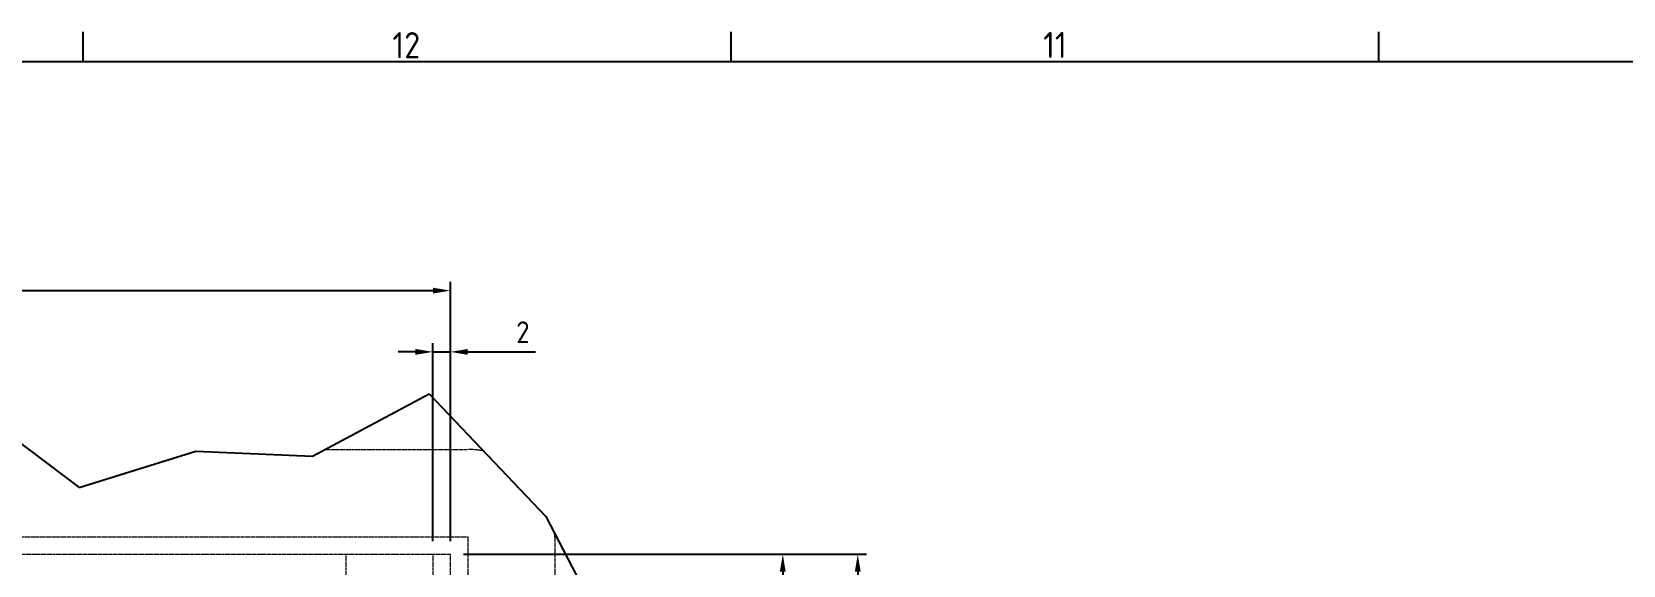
# Model space of a CAD drawing. Header units: millimetres. Extents: x 0 to 2378, y 0 to 1682.
# Drawn here: x 582.7 to 947.8, y 1526.5 to 1648.8 of the extents above; entities that cross this region are included whole.
import ezdxf

# ---------------------------------------------------------------- set-up
doc = ezdxf.new("R2010")
doc.units = ezdxf.units.MM
doc.header["$LTSCALE"] = 2
doc.linetypes.add('DASHED', pattern=[0.2067, 0.1654, -0.0413])
doc.layers.get('0').update_dxf_attribs({"color": 3, "lineweight": 25, "true_color": 0x00ff00})
doc.layers.add('가려진 것(ISO)', color=2, linetype='DASHED', lineweight=18, true_color=0xffff00)
doc.layers.add('치수(ISO)', color=2, linetype='Continuous', lineweight=25, true_color=0xffff00)
doc.layers.add('경계(ISO)', color=7, linetype='Continuous', lineweight=25)
doc.layers.add('끊기 선(JIS)', color=7, linetype='Continuous', lineweight=25)
doc.styles.add('문자 텍스트_PSTEK_POSCO', font='isocp.shx')
doc.styles.add('치수 텍스트_PSTEK_POSCO', font='isocp.shx')
doc.dimstyles.new('치수_PSTEK_POSCO', dxfattribs={"dimscale": 2, "dimtxt": 2.5, "dimasz": 2, "dimexe": 1, "dimexo": 1.5, "dimgap": 1, "dimtad": 1, "dimrnd": 1e-08, "dimdsep": 46, "dimtxsty": '치수 텍스트_PSTEK_POSCO', "dimcen": 0.09, "dimdle": 10, "dimclrd": 7, "dimclre": 7, "dimclrt": 2, "dimadec": 1, "dimazin": 2, "dimtfac": 1, "dimtmove": 0, "dimatfit": 3, "dimfxl": 1, "dimtolj": 1, "dimlwd": -1, "dimlwe": -1, "dimarcsym": 0})

# ---------------------------------------------------------------- blocks, each defined once
blk = doc.blocks.new('경계 Default Border')
at = {"layer": '경계(ISO)'}
for p, q in [((297.25, 821), (297.25, 824.4)), ((371.56, 821), (371.56, 824.4)), ((445.88, 821), (445.88, 824.4))]:
    blk.add_line(p, q, dxfattribs=at)
at = {"layer": '경계(ISO)', "flags": 128}
blk.add_lwpolyline([(20, 20), (20, 821), (1169, 821), (1169, 20), (20, 20)], dxfattribs=at)
at = {"layer": '경계(ISO)', "color": 2, "true_color": 0xffff00, "char_height": 3, "attachment_point": 7, "style": '문자 텍스트_PSTEK_POSCO'}
for s, insert in [('12', (332.72, 821.37)), ('11', (407.37, 821.4))]:
    blk.add_mtext(s, dxfattribs=dict(at, insert=insert))
blk = doc.blocks.new('*D90')
at = {"layer": 'Defpoints', "color": 0, "transparency": 16777216}
for p in [(678.73, 1589.47), (174.73, 1527.93), (678.73, 1529.05)]:
    blk.add_point(p, dxfattribs=at)
at = {"layer": '치수(ISO)', "color": 7, "transparency": 16777216}
for p, q in [((174.73, 1530.93), (174.73, 1591.47)), ((178.73, 1589.47), (674.73, 1589.47)), ((678.73, 1532.05), (678.73, 1591.47))]:
    blk.add_line(p, q, dxfattribs=at)
for points in [[(178.73, 1590.14), (178.73, 1588.8), (174.73, 1589.47)], [(674.73, 1590.14), (674.73, 1588.8), (678.73, 1589.47)]]:
    blk.add_solid(points, dxfattribs=at)
at = {"layer": '치수(ISO)', "color": 2, "transparency": 16777216, "insert": (414.01, 1593.97), "char_height": 5, "attachment_point": 4, "style": '치수 텍스트_PSTEK_POSCO'}
blk.add_mtext('\\A1;252', dxfattribs=at)
blk = doc.blocks.new('*D92')
at = {"layer": 'Defpoints', "color": 0, "transparency": 16777216}
for p in [(678.73, 1575.43), (674.73, 1529.05), (678.73, 1529.05)]:
    blk.add_point(p, dxfattribs=at)
at = {"layer": '치수(ISO)', "color": 7, "transparency": 16777216}
for p, q in [((674.73, 1532.05), (674.73, 1577.43)), ((678.73, 1532.05), (678.73, 1577.43)), ((670.73, 1575.43), (666.73, 1575.43)), ((674.73, 1575.43), (678.73, 1575.43)), ((682.73, 1575.43), (698.26, 1575.43))]:
    blk.add_line(p, q, dxfattribs=at)
for points in [[(670.73, 1576.1), (670.73, 1574.76), (674.73, 1575.43)], [(682.73, 1576.1), (682.73, 1574.76), (678.73, 1575.43)]]:
    blk.add_solid(points, dxfattribs=at)
at = {"layer": '치수(ISO)', "color": 2, "transparency": 16777216, "insert": (693.84, 1579.93), "char_height": 5, "attachment_point": 4, "style": '치수 텍스트_PSTEK_POSCO'}
blk.add_mtext('\\A1;2', dxfattribs=at)
blk = doc.blocks.new('*D93')
at = {"layer": 'Defpoints', "color": 0, "transparency": 16777216}
for p in [(678.73, 1529.05), (678.73, 1409.05), (755, 1409.05)]:
    blk.add_point(p, dxfattribs=at)
at = {"layer": '치수(ISO)', "color": 7, "transparency": 16777216}
for p, q in [((681.73, 1529.05), (757, 1529.05)), ((755, 1525.05), (755, 1413.05)), ((681.73, 1409.05), (757, 1409.05))]:
    blk.add_line(p, q, dxfattribs=at)
for points in [[(754.33, 1525.05), (755.66, 1525.05), (755, 1529.05)], [(754.33, 1413.05), (755.66, 1413.05), (755, 1409.05)]]:
    blk.add_solid(points, dxfattribs=at)
at = {"layer": '치수(ISO)', "color": 2, "transparency": 16777216, "insert": (750.5, 1476.15), "char_height": 5, "attachment_point": 4, "rotation": 90, "style": '치수 텍스트_PSTEK_POSCO'}
blk.add_mtext('\\A1;60', dxfattribs=at)
blk = doc.blocks.new('*D95')
at = {"layer": 'Defpoints', "color": 0, "transparency": 16777216}
for p in [(678.73, 1529.05), (678.73, 1227.05), (772.19, 1227.05)]:
    blk.add_point(p, dxfattribs=at)
at = {"layer": '치수(ISO)', "color": 7, "transparency": 16777216}
for p, q in [((681.73, 1529.05), (774.19, 1529.05)), ((772.19, 1525.05), (772.19, 1231.05)), ((681.73, 1227.05), (774.19, 1227.05))]:
    blk.add_line(p, q, dxfattribs=at)
for points in [[(771.53, 1525.05), (772.86, 1525.05), (772.19, 1529.05)], [(771.53, 1231.05), (772.86, 1231.05), (772.19, 1227.05)]]:
    blk.add_solid(points, dxfattribs=at)
at = {"layer": '치수(ISO)', "color": 2, "transparency": 16777216, "insert": (767.69, 1385.55), "char_height": 5, "attachment_point": 4, "rotation": 90, "style": '치수 텍스트_PSTEK_POSCO'}
blk.add_mtext('\\A1;151', dxfattribs=at)

msp = doc.modelspace()

# ---------------------------------------------------------------- linework, layer by layer
at = {"layer": '가려진 것(ISO)'}
for p, q in [((649.986, 1553.0478), (682.7266, 1553.0478)), ((190.4291, 1533.0478), (682.7266, 1533.0478)), ((682.7266, 1533.0478), (682.7266, 1223.0478)), ((702.7266, 1533.0478), (702.7266, 1223.0478)), ((178.163, 1529.0478), (678.7266, 1529.0478)), ((654.7266, 1529.0478), (654.7266, 1409.0478)), ((674.7266, 1529.0478), (674.7266, 1409.0478)), ((678.7266, 1529.0478), (678.7266, 1227.0478))]:
    msp.add_line(p, q, dxfattribs=at)
for start, end in [(79.533993, 90), (0, 1.958035)]:
    msp.add_arc((682.7266, 1533.0478), 20, start, end, dxfattribs=at)
at = {"layer": '끊기 선(JIS)'}
for p, q in [((566.7701, 1564.4736), (593.543, 1544.364)), ((647.0888, 1551.4954), (673.8617, 1565.841)), ((673.8617, 1565.841), (700.6346, 1537.7231)), ((593.543, 1544.364), (620.3159, 1552.6887)), ((620.3159, 1552.6887), (647.0888, 1551.4954)), ((700.6346, 1537.7231), (736.7266, 1468.4692))]:
    msp.add_line(p, q, dxfattribs=at)

# ---------------------------------------------------------------- block references
at = {"xscale": 2, "yscale": 2, "zscale": 2}
msp.add_blockref('경계 Default Border', (0, 0), dxfattribs=at)

# ---------------------------------------------------------------- dimensions: what is measured, and where the dimension line sits
at = {"layer": '치수(ISO)', "color": 7}
dim = msp.add_linear_dim(base=(678.7266, 1589.4698), p1=(174.7266, 1527.9272), p2=(678.7266, 1529.0478), dimstyle='치수_PSTEK_POSCO', override={"dimdec": 2, "dimlfac": 0.5, "dimtp": 0, "dimtm": 0, "dimtdec": 2, "dimtofl": 0, "dimatfit": 1}, dxfattribs=at)
dim.commit()
dim.dimension.update_dxf_attribs({"geometry": '*D90', "text_midpoint": (418.7266, 1589.4698), "dimtype": 160})
for base, p1, p2, angle, override, picture, middle in [((678.7266, 1575.4296), (674.7266, 1529.0478), (678.7266, 1529.0478), 180, {"dimdec": 2, "dimlfac": 0.5, "dimtp": 0, "dimtm": 0, "dimtdec": 2, "dimtofl": 1, "dimatfit": 1}, '*D92', (695.0489, 1575.4296)), ((754.9975, 1409.0478), (678.7266, 1529.0478), (678.7266, 1409.0478), 90, {"dimdec": 2, "dimlfac": 0.5, "dimtp": 0, "dimtm": 0, "dimtdec": 2, "dimtofl": 0, "dimatfit": 1}, '*D93', (754.9975, 1479.0478)), ((772.1926, 1227.0478), (678.7266, 1529.0478), (678.7266, 1227.0478), 90, {"dimdec": 2, "dimlfac": 0.5, "dimtp": 0, "dimtm": 0, "dimtdec": 2, "dimtofl": 0, "dimatfit": 1}, '*D95', (772.1926, 1389.0478))]:
    dim = msp.add_linear_dim(base=base, p1=p1, p2=p2, angle=angle, dimstyle='치수_PSTEK_POSCO', override=override, dxfattribs=at)
    dim.commit()
    dim.dimension.update_dxf_attribs({"geometry": picture, "text_midpoint": middle, "dimtype": 160})

doc.saveas('drawing.dxf')
